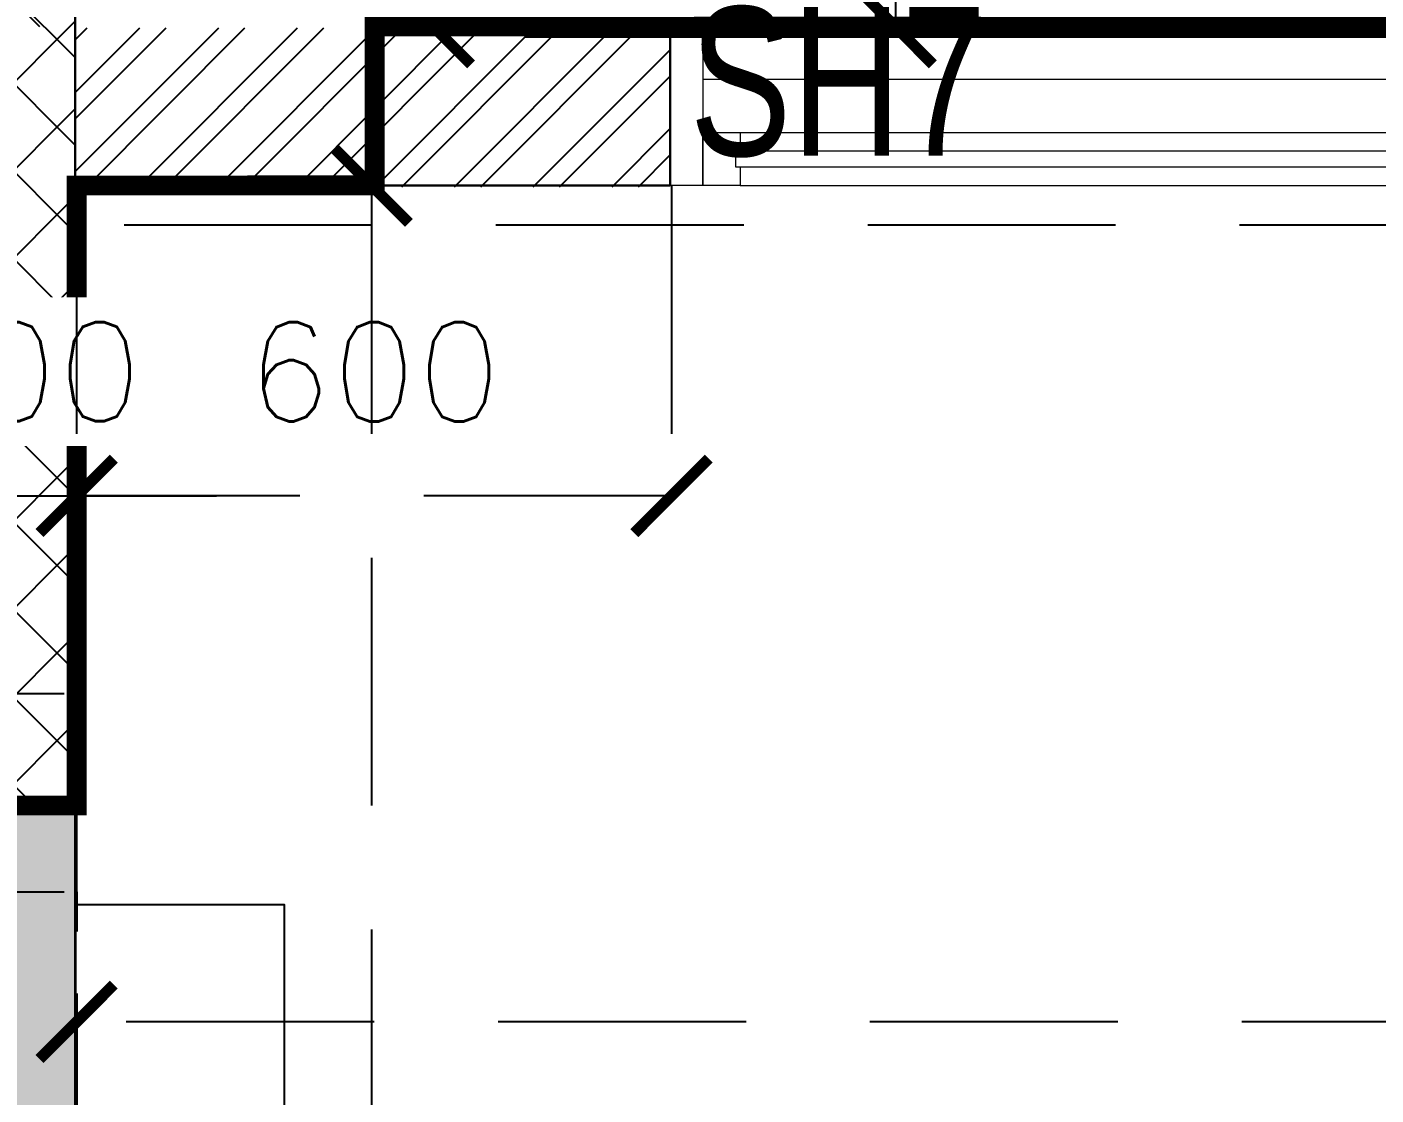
# Model space of a CAD drawing. Header units: millimetres. Extents: x 1135099 to 1230264, y -5736945 to -5695799.
# Drawn here: x 1186583 to 1187943, y -5710990 to -5709914 of the extents above; entities that cross this region are included whole.
import ezdxf

# ---------------------------------------------------------------- set-up
doc = ezdxf.new("R2010")
doc.units = ezdxf.units.MM
doc.header["$LTSCALE"] = 1000
doc.header["$MEASUREMENT"] = 0
for name, pattern in [('$0$( Hidden )', [0.375, 0.25, -0.125]), ('3BHK-A$0$AUDIT_D_120904163729-0', [0]), ('AUDIT_D_120904163729-0', [0]), ('T8(T9 IS SIMILAR) - DIMENSION & TEXTING$0$HIDDEN', [0.375, 0.25, -0.125]), ('T8(T9 IS SIMILAR) - DIMENSION & TEXTING$0$T8 - TYPICAL FLOOR CORE$0$( Hidden )', [0.375, 0.25, -0.125]), ('T8(T9 IS SIMILAR) - DIMENSION & TEXTING$1$AUDIT_D_120904163729-0', [0]), ('T8(T9 IS SIMILAR) - TYPICAL FLOOR ELEVATION$1$AUDIT_D_120904163729-0', [0]), ('T8(T9 IS SIMILAR)$0$$0$HIDDEN', [0.375, 0.25, -0.125])]:
    doc.linetypes.add(name, pattern=pattern)
doc.layers.get('0').update_dxf_attribs({"linetype": 'AUDIT_D_120904163729-0'})
for name, color, linetype in [('$0$a-beam 2', 50, 'Continuous'), ('3BHK-A$0$a-furniture', 8, 'Continuous'), ('3BHK-A$0$A-HATCH -160', 251, '3BHK-A$0$AUDIT_D_120904163729-0'), ('T8(T9 IS SIMILAR) - DIMENSION & TEXTING$0$A-DIMENSIONS', 2, 'T8(T9 IS SIMILAR) - DIMENSION & TEXTING$0$HIDDEN'), ('T8(T9 IS SIMILAR) - DIMENSION & TEXTING$0$A-PLUMBING', 7, 'T8(T9 IS SIMILAR) - DIMENSION & TEXTING$1$AUDIT_D_120904163729-0'), ('T8(T9 IS SIMILAR) - DIMENSION & TEXTING$0$U-TI-TEXT', 7, 'Continuous'), ('T8(T9 IS SIMILAR) - TYPICAL FLOOR ELEVATION$1$A-WALL HATCH', 252, 'T8(T9 IS SIMILAR) - TYPICAL FLOOR ELEVATION$1$AUDIT_D_120904163729-0'), ('T8(T9 IS SIMILAR)$0$S-BEAM', 20, 'T8(T9 IS SIMILAR)$0$$0$HIDDEN')]:
    doc.layers.add(name, color=color, linetype=linetype)
for name, color, linetype, lineweight in [('3BHK-A$0$A-WALL- 160', 6, 'Continuous', 30), ('3BHK-A$0$Window', 4, 'Continuous', 20), ('T8(T9 IS SIMILAR) - DIMENSION & TEXTING$0$T8 - TYPICAL FLOOR CORE$0$a-Text', 4, 'Continuous', 0), ('T8(T9 IS SIMILAR)$0$D&W', 8, 'Continuous', 25)]:
    doc.layers.add(name, color=color, linetype=linetype, lineweight=lineweight)
doc.layers.add('A-RERA CARPET AREA', color=30, linetype='Continuous', plot=False)
doc.styles.add('T8(T9 IS SIMILAR) - DIMENSION & TEXTING$0$Romans 1', font='romans.shx', dxfattribs={"height": 100})
doc.styles.add('T8(T9 IS SIMILAR) - DIMENSION & TEXTING$0$T8 - TYPICAL FLOOR CORE$0$ARIAL ARROW', font='swisscl.ttf')
doc.dimstyles.new('T8(T9 IS SIMILAR) - DIMENSION & TEXTING$0$ALPINE S', dxfattribs={"dimscale": 0, "dimtxt": 100, "dimasz": 75, "dimexe": 0, "dimexo": 0, "dimgap": 75, "dimtad": 1, "dimdec": 0, "dimzin": 0, "dimdsep": 46, "dimtxsty": 'T8(T9 IS SIMILAR) - DIMENSION & TEXTING$0$Romans 1', "dimblk": 'T8(T9 IS SIMILAR) - DIMENSION & TEXTING$0$_ArchTick', "dimcen": 0.09, "dimclrd": 256, "dimclre": 256, "dimclrt": 7, "dimadec": 0, "dimazin": 0, "dimtfac": 1, "dimtdec": 0, "dimtofl": 0, "dimtmove": 1, "dimatfit": 0, "dimldrblk": 'T8(T9 IS SIMILAR) - DIMENSION & TEXTING$0$_Open90', "dimfxl": 1, "dimtolj": 1, "dimtzin": 0, "dimarcsym": 0})

# ---------------------------------------------------------------- blocks, each defined once
blk = doc.blocks.new('$0$A$C76D3746F')
at = {"layer": '$0$a-beam 2', "color": 8, "linetype": '$0$( Hidden )', "ltscale": 0.5}
for p, q in [((-1800, 0.1, -0.1), (-1800, -200, -0.1)), ((-350, 0), (-1800, 0, -0.1)), ((-1800.6, -615, -0.1), (-1800.6, -200, -0.1)), ((-350, -200), (-1800, -200, -0.1))]:
    blk.add_line(p, q, dxfattribs=at)
blk = doc.blocks.new('T8(T9 IS SIMILAR) - DIMENSION & TEXTING$0$_ArchTick')
at = {"color": 0, "linetype": 'ByBlock', "const_width": 0.15}
blk.add_lwpolyline([(-0.5, -0.5), (0.5, 0.5)], dxfattribs=at)
blk = doc.blocks.new('*D426')
at = {"layer": 'T8(T9 IS SIMILAR) - DIMENSION & TEXTING$0$A-DIMENSIONS', "linetype": 'T8(T9 IS SIMILAR) - DIMENSION & TEXTING$0$HIDDEN', "lineweight": -2, "transparency": 16777216}
for p, q in [((1187274.3, -5708414), (1187458.8, -5708414)), ((1187274.3, -5709913.9), (1187458.8, -5709913.9))]:
    blk.add_line(p, q, dxfattribs=at)
at = {"layer": 'T8(T9 IS SIMILAR) - DIMENSION & TEXTING$0$A-DIMENSIONS', "lineweight": -2, "transparency": 16777216}
blk.add_line((1187458.8, -5709913.9), (1187458.8, -5708414), dxfattribs=at)
at = {"layer": 'T8(T9 IS SIMILAR) - DIMENSION & TEXTING$0$A-DIMENSIONS', "linetype": 'ByBlock', "lineweight": -2, "transparency": 16777216, "xscale": 75, "yscale": 75, "zscale": 75}
for p, rotation in [((1187458.8, -5708414), 90), ((1187458.8, -5709913.9), 270)]:
    blk.add_blockref('T8(T9 IS SIMILAR) - DIMENSION & TEXTING$0$_ArchTick', p, dxfattribs=dict(at, rotation=rotation))
at = {"layer": 'T8(T9 IS SIMILAR) - DIMENSION & TEXTING$0$A-DIMENSIONS', "color": 7, "linetype": 'ByBlock', "transparency": 16777216, "insert": (1187333.8, -5709163.9), "char_height": 100, "attachment_point": 5, "rotation": 90, "style": 'T8(T9 IS SIMILAR) - DIMENSION & TEXTING$0$Romans 1'}
blk.add_mtext('\\A1;1500', dxfattribs=at)
blk = doc.blocks.new('T8(T9 IS SIMILAR) - DIMENSION & TEXTING$0$_Open90')
at = {"color": 0, "linetype": 'ByBlock', "lineweight": -2}
for p, q in [((-0.5, 0.5), (0, 0)), ((0, 0), (-1, 0)), ((0, 0), (-0.5, -0.5))]:
    blk.add_line(p, q, dxfattribs=at)
blk = doc.blocks.new('*D428')
at = {"layer": 'T8(T9 IS SIMILAR) - DIMENSION & TEXTING$0$A-DIMENSIONS', "linetype": 'T8(T9 IS SIMILAR) - DIMENSION & TEXTING$0$HIDDEN', "lineweight": -2, "transparency": 16777216}
for p, q in [((1186977.7, -5708654), (1186992.9, -5708654)), ((1186977.7, -5709913.9), (1186992.9, -5709913.9))]:
    blk.add_line(p, q, dxfattribs=at)
at = {"layer": 'T8(T9 IS SIMILAR) - DIMENSION & TEXTING$0$A-DIMENSIONS', "lineweight": -2, "transparency": 16777216}
blk.add_line((1186992.9, -5709913.9), (1186992.9, -5708654), dxfattribs=at)
at = {"layer": 'T8(T9 IS SIMILAR) - DIMENSION & TEXTING$0$A-DIMENSIONS', "linetype": 'ByBlock', "lineweight": -2, "transparency": 16777216, "xscale": 75, "yscale": 75, "zscale": 75}
for p, rotation in [((1186992.9, -5708654), 90), ((1186992.9, -5709913.9), 270)]:
    blk.add_blockref('T8(T9 IS SIMILAR) - DIMENSION & TEXTING$0$_ArchTick', p, dxfattribs=dict(at, rotation=rotation))
at = {"layer": 'T8(T9 IS SIMILAR) - DIMENSION & TEXTING$0$A-DIMENSIONS', "color": 7, "linetype": 'ByBlock', "transparency": 16777216, "insert": (1186867.9, -5709283.9), "char_height": 100, "attachment_point": 5, "rotation": 90, "style": 'T8(T9 IS SIMILAR) - DIMENSION & TEXTING$0$Romans 1'}
blk.add_mtext('\\A1;1260', dxfattribs=at)
blk = doc.blocks.new('*D431')
at = {"layer": 'T8(T9 IS SIMILAR) - DIMENSION & TEXTING$0$A-DIMENSIONS', "linetype": 'T8(T9 IS SIMILAR) - DIMENSION & TEXTING$0$HIDDEN', "lineweight": -2, "transparency": 16777216}
for p, q in [((1186632.7, -5710567), (1186632.7, -5710916.6)), ((1189932.8, -5710567), (1189932.8, -5710916.6))]:
    blk.add_line(p, q, dxfattribs=at)
at = {"layer": 'T8(T9 IS SIMILAR) - DIMENSION & TEXTING$0$A-DIMENSIONS', "lineweight": -2, "transparency": 16777216}
blk.add_line((1189932.8, -5710916.6), (1186632.7, -5710916.6), dxfattribs=at)
at = {"layer": 'T8(T9 IS SIMILAR) - DIMENSION & TEXTING$0$A-DIMENSIONS', "linetype": 'ByBlock', "lineweight": -2, "transparency": 16777216, "xscale": 75, "yscale": 75, "zscale": 75, "rotation": 180}
blk.add_blockref('T8(T9 IS SIMILAR) - DIMENSION & TEXTING$0$_ArchTick', (1186632.7, -5710916.6), dxfattribs=at)
at = {"layer": 'T8(T9 IS SIMILAR) - DIMENSION & TEXTING$0$A-DIMENSIONS', "linetype": 'ByBlock', "lineweight": -2, "transparency": 16777216, "xscale": 75, "yscale": 75, "zscale": 75}
blk.add_blockref('T8(T9 IS SIMILAR) - DIMENSION & TEXTING$0$_ArchTick', (1189932.8, -5710916.6), dxfattribs=at)
at = {"layer": 'T8(T9 IS SIMILAR) - DIMENSION & TEXTING$0$A-DIMENSIONS', "color": 7, "linetype": 'ByBlock', "transparency": 16777216, "insert": (1188282.7, -5710791.6), "char_height": 100, "attachment_point": 5, "style": 'T8(T9 IS SIMILAR) - DIMENSION & TEXTING$0$Romans 1'}
blk.add_mtext('\\A1;3300', dxfattribs=at)
blk = doc.blocks.new('*D376')
at = {"layer": 'T8(T9 IS SIMILAR) - DIMENSION & TEXTING$0$A-DIMENSIONS', "linetype": 'T8(T9 IS SIMILAR) - DIMENSION & TEXTING$0$HIDDEN', "lineweight": -2, "transparency": 16777216}
for p, q in [((1186632.7, -5710073.9), (1186632.7, -5710386.4)), ((1187232.7, -5710073.7), (1187232.7, -5710386.4))]:
    blk.add_line(p, q, dxfattribs=at)
at = {"layer": 'T8(T9 IS SIMILAR) - DIMENSION & TEXTING$0$A-DIMENSIONS', "lineweight": -2, "transparency": 16777216}
blk.add_line((1187232.7, -5710386.4), (1186632.7, -5710386.4), dxfattribs=at)
at = {"layer": 'T8(T9 IS SIMILAR) - DIMENSION & TEXTING$0$A-DIMENSIONS', "linetype": 'ByBlock', "lineweight": -2, "transparency": 16777216, "xscale": 75, "yscale": 75, "zscale": 75, "rotation": 180}
blk.add_blockref('T8(T9 IS SIMILAR) - DIMENSION & TEXTING$0$_ArchTick', (1186632.7, -5710386.4), dxfattribs=at)
at = {"layer": 'T8(T9 IS SIMILAR) - DIMENSION & TEXTING$0$A-DIMENSIONS', "linetype": 'ByBlock', "lineweight": -2, "transparency": 16777216, "xscale": 75, "yscale": 75, "zscale": 75}
blk.add_blockref('T8(T9 IS SIMILAR) - DIMENSION & TEXTING$0$_ArchTick', (1187232.7, -5710386.4), dxfattribs=at)
at = {"layer": 'T8(T9 IS SIMILAR) - DIMENSION & TEXTING$0$A-DIMENSIONS', "color": 7, "linetype": 'ByBlock', "transparency": 16777216, "insert": (1186932.7, -5710261.4), "char_height": 100, "attachment_point": 5, "style": 'T8(T9 IS SIMILAR) - DIMENSION & TEXTING$0$Romans 1'}
blk.add_mtext('\\A1;600', dxfattribs=at)
blk = doc.blocks.new('*D363')
at = {"layer": 'T8(T9 IS SIMILAR) - DIMENSION & TEXTING$0$A-DIMENSIONS', "linetype": 'T8(T9 IS SIMILAR) - DIMENSION & TEXTING$0$HIDDEN', "lineweight": -2, "transparency": 16777216}
for p, q in [((1187097.1, -5710073.7), (1186930.2, -5710073.7)), ((1187097.1, -5714748.5), (1186930.2, -5714748.5))]:
    blk.add_line(p, q, dxfattribs=at)
at = {"layer": 'T8(T9 IS SIMILAR) - DIMENSION & TEXTING$0$A-DIMENSIONS', "lineweight": -2, "transparency": 16777216}
blk.add_line((1186930.2, -5710073.7), (1186930.2, -5714748.5), dxfattribs=at)
at = {"layer": 'T8(T9 IS SIMILAR) - DIMENSION & TEXTING$0$A-DIMENSIONS', "linetype": 'ByBlock', "lineweight": -2, "transparency": 16777216, "xscale": 75, "yscale": 75, "zscale": 75}
for p, rotation in [((1186930.2, -5710073.7), 90), ((1186930.2, -5714748.5), 270)]:
    blk.add_blockref('T8(T9 IS SIMILAR) - DIMENSION & TEXTING$0$_ArchTick', p, dxfattribs=dict(at, rotation=rotation))
at = {"layer": 'T8(T9 IS SIMILAR) - DIMENSION & TEXTING$0$A-DIMENSIONS', "color": 7, "linetype": 'ByBlock', "transparency": 16777216, "insert": (1186805.2, -5712411.1), "char_height": 100, "attachment_point": 5, "rotation": 90, "style": 'T8(T9 IS SIMILAR) - DIMENSION & TEXTING$0$Romans 1'}
blk.add_mtext('\\A1;4675', dxfattribs=at)
blk = doc.blocks.new('*D201')
at = {"layer": 'T8(T9 IS SIMILAR) - DIMENSION & TEXTING$0$U-TI-TEXT', "lineweight": -2, "transparency": 16777216}
for p, q in [((-21314.3, 3750.3), (-21389.3, 3750.3)), ((-21014.3, 3750.3), (-21314.3, 3750.3)), ((-21164.3, 3750.3), (-21085.6, 3487.8)), ((-21014.3, 3750.3), (-20939.3, 3750.3)), ((-21085.6, 3487.8), (-20678.4, 3487.8))]:
    blk.add_line(p, q, dxfattribs=at)
at = {"layer": 'T8(T9 IS SIMILAR) - DIMENSION & TEXTING$0$U-TI-TEXT', "linetype": 'T8(T9 IS SIMILAR) - DIMENSION & TEXTING$0$T8 - TYPICAL FLOOR CORE$0$( Hidden )', "lineweight": -2, "transparency": 16777216}
for p, q in [((-21314.3, 3752.3), (-21314.3, 3750.3)), ((-21014.3, 3752.3), (-21014.3, 3750.3))]:
    blk.add_line(p, q, dxfattribs=at)
at = {"layer": 'T8(T9 IS SIMILAR) - DIMENSION & TEXTING$0$U-TI-TEXT', "linetype": 'ByBlock', "lineweight": -2, "transparency": 16777216, "xscale": 75, "yscale": 75, "zscale": 75}
blk.add_blockref('T8(T9 IS SIMILAR) - DIMENSION & TEXTING$0$_ArchTick', (-21314.3, 3750.3), dxfattribs=at)
at = {"layer": 'T8(T9 IS SIMILAR) - DIMENSION & TEXTING$0$U-TI-TEXT', "linetype": 'ByBlock', "lineweight": -2, "transparency": 16777216, "xscale": 75, "yscale": 75, "zscale": 75, "rotation": 180}
blk.add_blockref('T8(T9 IS SIMILAR) - DIMENSION & TEXTING$0$_ArchTick', (-21014.3, 3750.3), dxfattribs=at)
at = {"layer": 'T8(T9 IS SIMILAR) - DIMENSION & TEXTING$0$U-TI-TEXT', "color": 7, "linetype": 'ByBlock', "transparency": 16777216, "insert": (-20882, 3612.8), "char_height": 100, "attachment_point": 5, "style": 'T8(T9 IS SIMILAR) - DIMENSION & TEXTING$0$Romans 1', "bg_fill": 3, "box_fill_scale": 1.25, "bg_fill_color": 256, "bg_fill_true_color": 13158600, "bg_fill_transparency": 0}
blk.add_mtext('\\A1;300', dxfattribs=at)
blk = doc.blocks.new('3BHK-A$0$2400')
at = {"layer": '3BHK-A$0$Window', "color": 1, "lineweight": 13}
for p, q in [((1150411.2, -5692165.3), (1151176.5, -5692165.3)), ((1151139, -5692218.6), (1150411.2, -5692218.6)), ((1151139, -5692271.9), (1150411.2, -5692271.9))]:
    blk.add_line(p, q, dxfattribs=at)
at = {"layer": '3BHK-A$0$Window', "color": 5, "lineweight": 13}
for p, q in [((1151139, -5692237.2), (1150411.2, -5692237.2)), ((1151139, -5692253.3), (1150411.2, -5692253.3))]:
    blk.add_line(p, q, dxfattribs=at)
at = {"layer": '3BHK-A$0$Window', "color": 4, "lineweight": 13}
for points in [[(1151209.5, -5692111.9), (1151176.5, -5692111.9), (1151176.5, -5692271.9), (1151209.5, -5692271.9)], [(1151139, -5692253.3), (1151139, -5692271.9), (1151176.5, -5692271.9), (1151176.5, -5692218.6), (1151139, -5692218.6), (1151139, -5692237.2), (1151143.5, -5692237.2), (1151143.5, -5692253.3)]]:
    blk.add_lwpolyline(points, close=True, dxfattribs=at)
blk = doc.blocks.new('3BHK-A$0$A$C7BF77BFD')
at = {"layer": '3BHK-A$0$a-furniture'}
for p, q in [((-300, 1078.1), (-246.9, 1328.1)), ((-300, 1078.1), (-300, 478.1)), ((-246.9, 228.1), (-300, 478.1))]:
    blk.add_line(p, q, dxfattribs=at)
for points in [[(-300, 1550), (-300, 0), (-90, 0), (-90, 1550)], [(-246.9, 228.1), (-186.9, 228.1), (-186.9, 1328.1), (-246.9, 1328.1)]]:
    blk.add_lwpolyline(points, close=True, dxfattribs=at)
blk = doc.blocks.new('3BHK-A')
at = {"layer": '3BHK-A$0$A-HATCH -160', "linetype": 'ByBlock'}
h = blk.add_hatch(dxfattribs=at)
h.set_pattern_fill('ZIGZAG', color=256, scale=250)
h.set_pattern_definition([(9e-15, (1e-08, 0), (31.25, 31.25), [31.25, -31.25]), (90, (31.25, 0), (-31.25, 31.25), [31.25, -31.25])])
h.paths.add_polyline_path([(1185182.8, -5714749.5), (1186532.7, -5714749.5), (1186532.7, -5714149.5), (1186632.7, -5714149.5), (1186632.7, -5714749.5), (1188712.7, -5714749.5), (1188712.7, -5714049.5), (1189032.5, -5714049.5), (1189032.5, -5714149.5), (1188812.7, -5714149.5), (1188812.7, -5715449.5), (1189032.5, -5715449.5), (1189032.5, -5715549.5), (1188712.7, -5715549.5), (1188712.7, -5714849.5), (1186632.7, -5714849.5), (1186632.7, -5715664.5), (1186532.7, -5715664.5), (1186532.7, -5714849.5), (1185182.8, -5714849.5)])
h.paths.add_polyline_path([(1185182.8, -5713249.5), (1185782.7, -5713249.5), (1185782.7, -5713149.5), (1185182.8, -5713149.5)])
h.paths.add_polyline_path([(1186532.7, -5710699.5), (1186632.7, -5710699.5), (1186632.7, -5713249.5), (1186532.7, -5713249.5)])
h.paths.add_polyline_path([(1186532.7, -5717399.5), (1186632.7, -5717399.5), (1186632.7, -5716414.5), (1186532.7, -5716414.5)])
h.paths.add_polyline_path([(1194902.2, -5715375), (1194082.3, -5715375), (1194082.3, -5715475), (1194902.2, -5715475)])
h.paths.add_polyline_path([(1195782.2, -5715375), (1196682.2, -5715375), (1196682.2, -5715475), (1195782.2, -5715475)])
h.paths.add_polyline_path([(1194132.5, -5714149.9), (1196532.4, -5714149.9), (1196532.4, -5714049.9), (1194132.5, -5714049.9)])
h.paths.add_polyline_path([(1197432.4, -5711800.2), (1197532.4, -5711800.2), (1197532.4, -5714149.9), (1197432.4, -5714149.9)])
h.paths.add_polyline_path([(1198282.4, -5714149.9), (1198958.7, -5714149.9), (1198958.7, -5714049.9), (1198282.4, -5714049.9)])
h.paths.add_polyline_path([(1196871.9, -5720208.6), (1196082.2, -5720209.7), (1196082.3, -5720109.7), (1196082.2, -5720109.7), (1196182.2, -5720109.7), (1196871.9, -5720108.6)])
h.paths.add_polyline_path([(1193397.2, -5709939.9), (1193882.3, -5709939.6), (1193882.3, -5710040.1), (1193397.3, -5710040.1)])
h.paths.add_polyline_path([(1186632.7, -5708554.7), (1187192.3, -5708554.8), (1187192.3, -5708654.7), (1186632.7, -5708654.7)])
h.paths.add_polyline_path([(1194182.3, -5715724), (1194082.3, -5715724), (1194082.3, -5715474), (1194182.3, -5715474)])
h = blk.add_hatch(dxfattribs=at)
h.set_pattern_fill('ANSI37', color=256, scale=500)
h.set_pattern_definition([(45, (-0.65, 1286.84), (-44.1941738, 44.1941738), []), (135, (-0.65, 1286.84), (-44.1941738, -44.1941738), [])])
h.paths.add_polyline_path([(1186432.8, -5709298.6), (1186632.7, -5709298.6), (1186632.7, -5710698.5), (1186432.9, -5710698.5)])
h = blk.add_hatch(dxfattribs=at)
h.set_pattern_fill('ANSI32', color=256, scale=150)
h.set_pattern_definition([(45, (-0.65, 1285.594), (-39.77475644, 39.77475644), []), (45, (25.864, 1285.594), (-39.77475644, 39.77475644), [])])
h.paths.add_polyline_path([(1186632.7, -5710074.9), (1187232.7, -5710074.9), (1187232.7, -5709914.9), (1186632.7, -5709914.9)])
at = {"layer": '3BHK-A$0$A-WALL- 160', "linetype": 'ByBlock'}
for p, q in [((1186632.7, -5710698.5), (1186632.7, -5709298.6)), ((1187232.7, -5709914.1, 0), (1187232.7, -5710073.7, 0)), ((1187232.7, -5710073.7, 0), (1186632.7, -5710073.7, 0)), ((1186632.7, -5710698.5, 0), (1186132.8, -5710698.5, 0)), ((1186632.7, -5713248.5, 0), (1186632.7, -5710698.5, 0))]:
    blk.add_line(p, q, dxfattribs=at)
at = {"layer": '3BHK-A$0$a-furniture', "extrusion": (0.000159308, 0.000512151, -1), "zscale": -1.000000000000011, "rotation": 180.001496266651}
blk.add_blockref('3BHK-A$0$A$C7BF77BFD', (-1186933.4, -5710798, -2736.2), dxfattribs=at)
at = {"layer": '3BHK-A$0$A-WALL- 160', "linetype": 'ByBlock', "xscale": -1}
blk.add_blockref('3BHK-A$0$2400', (2338442.2, -17801.7, 0), dxfattribs=at)
blk = doc.blocks.new('T8(T9 IS SIMILAR) - TYPICAL FLOOR ELEVATION')
at = {"layer": 'T8(T9 IS SIMILAR) - TYPICAL FLOOR ELEVATION$1$A-WALL HATCH', "linetype": 'ByBlock'}
h = blk.add_hatch(dxfattribs=at)
h.set_pattern_fill('ANSI37', color=256, scale=750)
h.set_pattern_definition([(45, (-0.1, -0.21), (-66.2912607, 66.2912607), []), (135, (-0.1, -0.21), (-66.2912607, -66.2912607), [])])
h.paths.add_polyline_path([(1186632.3, -5709913.9), (1186432.3, -5709913.9), (1186432.3, -5708154.2), (1186632.3, -5708154.2)])
h.paths.add_polyline_path([(1190032.3, -5708154), (1190232.6, -5708154), (1190232.6, -5709913.7), (1190032.3, -5709913.7)])
h.paths.add_polyline_path([(1202792.3, -5700405.8), (1202592.3, -5700405.8), (1202592.3, -5701090.3), (1202792.3, -5701090.3)])
h.paths.add_polyline_path([(1209952.2, -5700405.8), (1209752.2, -5700405.8), (1209752.2, -5701092), (1209952.2, -5701092)])
h.paths.add_polyline_path([(1222512.1, -5708154), (1222311.7, -5708154), (1222311.7, -5709913.7), (1222512.1, -5709913.7)])
h.paths.add_polyline_path([(1225912.1, -5709913.9), (1226112.1, -5709913.9), (1226112.1, -5708154.2), (1225912.1, -5708154.2)])
h.paths.add_polyline_path([(1209852.3, -5729369.1), (1210052.3, -5729369.1), (1210052.3, -5728684.2), (1209852.3, -5728684.2)])
h.paths.add_polyline_path([(1202692.1, -5729369.1), (1202492, -5729369.1), (1202492, -5728684.2), (1202692.1, -5728684.2)])
blk = doc.blocks.new('T8(T9 IS SIMILAR)')
at = {"layer": 'T8(T9 IS SIMILAR)$0$D&W', "linetype": 'ByBlock'}
blk.add_blockref('3BHK-A', (0, 0), dxfattribs=at)
blk.add_blockref('T8(T9 IS SIMILAR) - TYPICAL FLOOR ELEVATION', (0, 0), dxfattribs=at)
at = {"layer": 'T8(T9 IS SIMILAR)$0$S-BEAM'}
for p, q in [((1189931.9, -5710113.7, -0.2), (1185182, -5710113.7, -0.2)), ((1186632.1, -5710113.7, -0.2), (1186632.8, -5714648.8, -0.2))]:
    blk.add_line(p, q, dxfattribs=at)
blk = doc.blocks.new('T8(T9 IS SIMILAR) - DIMENSION & TEXTING$0$A$C77D62699')
at = {"layer": 'T8(T9 IS SIMILAR) - DIMENSION & TEXTING$0$U-TI-TEXT', "linetype": 'ByBlock'}
dim = blk.add_linear_dim(base=(-21314.3, 3750.3), p1=(-21014.3, 3879.6), p2=(-21314.3, 3879.5), dimstyle='T8(T9 IS SIMILAR) - DIMENSION & TEXTING$0$ALPINE S', override={"dimscale": 1, "dimfxl": 2, "dimfxlon": 1, "dimtfill": 1, "dimarcsym": 1}, dxfattribs=at)
dim.commit()
dim.dimension.update_dxf_attribs({"geometry": '*D201', "text_midpoint": (-21010.6, 3612.8)})
blk = doc.blocks.new('T8(T9 IS SIMILAR) - DIMENSION & TEXTING')
at = {"layer": 'T8(T9 IS SIMILAR) - DIMENSION & TEXTING$0$T8 - TYPICAL FLOOR CORE$0$a-Text', "linetype": 'ByBlock', "insert": (1187550, -5710045.6, 0.6), "char_height": 150, "width": 3499.366, "attachment_point": 9, "style": 'T8(T9 IS SIMILAR) - DIMENSION & TEXTING$0$T8 - TYPICAL FLOOR CORE$0$ARIAL ARROW'}
blk.add_mtext('SH7', dxfattribs=at)
at = {"layer": 'T8(T9 IS SIMILAR) - DIMENSION & TEXTING$0$A-PLUMBING', "linetype": 'ByBlock'}
blk.add_blockref('T8(T9 IS SIMILAR) - DIMENSION & TEXTING$0$A$C77D62699', (1207452.3, -5713874), dxfattribs=at)
at = {"layer": 'T8(T9 IS SIMILAR) - DIMENSION & TEXTING$0$A-DIMENSIONS', "linetype": 'ByBlock'}
for base, p1, p2, angle, picture, middle in [((1187458.8, -5708414, 0.5), (1187274.3, -5709913.9, 0.5), (1187274.3, -5708414, 0.5), 90, '*D426', (1187333.8, -5709163.9, 0.5)), ((1186992.9, -5708654, 0.5), (1186977.7, -5709913.9, 0.5), (1186977.7, -5708654), 90, '*D428', (1186867.9, -5709283.9, 0.5)), ((1186930.2, -5714748.5, 0.5), (1187097.1, -5710073.7, 1), (1187097.1, -5714748.5, 1), 90, '*D363', (1186805.2, -5712411.1, 0.5)), ((1186632.7, -5710386.4, 0.5), (1187232.7, -5710073.7, 0.5), (1186632.7, -5710073.9, 0.5), 180, '*D376', (1186932.7, -5710261.4, 0.5)), ((1186632.7, -5710916.6, 0.5), (1189932.8, -5710567, 0), (1186632.7, -5710567, 0.5), 180, '*D431', (1188282.7, -5710791.6, 0.5))]:
    dim = blk.add_linear_dim(base=base, p1=p1, p2=p2, angle=angle, dimstyle='T8(T9 IS SIMILAR) - DIMENSION & TEXTING$0$ALPINE S', override={"dimscale": 1, "dimfxl": 5, "dimarcsym": 1}, dxfattribs=at)
    dim.commit()
    dim.dimension.update_dxf_attribs({"geometry": picture, "text_midpoint": middle})

msp = doc.modelspace()

# ---------------------------------------------------------------- hatches: boundary and pattern name
at = {"layer": '$0$a-beam 2', "linetype": '$0$( Hidden )', "ltscale": 0.5}
h = msp.add_hatch(dxfattribs=at)
h.set_pattern_fill('ANSI34', color=8, scale=200)
h.set_pattern_definition([(45, (2639.41, -1035.8), (-106.066017, 106.066017), []), (45, (2674.77, -1035.8), (-106.066017, 106.066017), []), (45, (2710.12, -1035.8), (-106.066017, 106.066017), []), (45, (2745.48, -1035.8), (-106.066017, 106.066017), [])])
h.paths.add_polyline_path([(1198282.6, -5716760.5), (1198958.9, -5716760.5), (1198958.9, -5716660.5), (1198282.6, -5716660.5)])
h.paths.add_polyline_path([(1196532.6, -5716760.5), (1194132.6, -5716760.5), (1194132.6, -5716660.5), (1196532.6, -5716660.5)])
h.paths.add_polyline_path([(1194857.5, -5715335.4), (1194857.5, -5715435.4), (1193882.5, -5715435.4), (1193882.5, -5715335.5)])
h.paths.add_polyline_path([(1185782.7, -5714535.5), (1185182.8, -5714535.5), (1185182.8, -5714435.5), (1185782.7, -5714435.5)])
h.paths.add_polyline_path([(1186532.7, -5711985.5), (1186632.7, -5711985.5), (1186632.7, -5714535.5), (1186532.7, -5714535.5)])
h.paths.add_polyline_path([(1189032.8, -5715435.5), (1189032.8, -5715335.5), (1188712.7, -5715335.5), (1188712.7, -5716035.5), (1186632.7, -5716035.5), (1186632.7, -5715335.5), (1186532.7, -5715335.5), (1186532.7, -5716035.5), (1185182.8, -5716035.5), (1185182.8, -5716135.5), (1186532.7, -5716135.5), (1186532.7, -5716835.5), (1186632.7, -5716835.5), (1186632.7, -5716135.5), (1188712.7, -5716135.5), (1188712.7, -5716835.5), (1189032.8, -5716835.5), (1189032.8, -5716735.5), (1188812.7, -5716735.5), (1188812.7, -5715435.5)])
h.paths.add_polyline_path([(1186532.7, -5717585.5), (1186632.7, -5717585.5), (1186632.7, -5718685.5), (1186532.7, -5718685.5)])
h.paths.add_polyline_path([(1186632.7, -5710585.6), (1186632.7, -5710685.7), (1186632.7, -5710685.7), (1186632.7, -5710585.6)])

# ---------------------------------------------------------------- linework, layer by layer
at = {"layer": 'A-RERA CARPET AREA', "const_width": 20}
for points, elevation in [([(1189673.1, -5708413.8), (1187093.7, -5708413.8), (1187093.7, -5709913.3), (1189673.1, -5709913.3)], 1.9), ([(1189673.5, -5708415.2), (1187094.1, -5708415.2), (1187094.1, -5709914.7), (1189673.5, -5709914.7)], 0.8)]:
    msp.add_lwpolyline(points, close=True, dxfattribs=dict(at, elevation=elevation))
at = {"layer": 'A-RERA CARPET AREA', "const_width": 20, "elevation": 0.6}
msp.add_lwpolyline([(1199207.4, -5715374), (1199207.4, -5714273.5), (1199047.4, -5714273.7), (1199047.4, -5714148.8), (1198957.5, -5714148.8), (1198957.2, -5711799.3), (1197432.3, -5711799.3), (1197432.3, -5710098.7), (1194132.3, -5710098.6), (1194132.3, -5710749), (1193557.6, -5710749), (1193557.6, -5710588.8), (1190557.8, -5710588.8), (1190557.8, -5710748.9), (1189932.7, -5710748.9), (1189932.8, -5710073.5), (1189833.7, -5710073.5), (1189833.7, -5709913.3), (1186933.2, -5709913.3), (1186933.2, -5710073.3), (1186632.7, -5710073.6), (1186632.7, -5710698.6), (1185182.8, -5710698.3), (1185182.8, -5717398.5)], dxfattribs=at)

# ---------------------------------------------------------------- block references
at = {"layer": '$0$a-beam 2', "linetype": 'ByBlock', "xscale": -1}
msp.add_blockref('$0$A$C76D3746F', (1184832.7, -5710585.7, 0.1), dxfattribs=at)

# ---------------------------------------------------------------- next in the draw order: block references
at = {"linetype": 'ByBlock'}
msp.add_blockref('T8(T9 IS SIMILAR)', (-1.4, 0.2, -0.6), dxfattribs=at)

# ---------------------------------------------------------------- next in the draw order: block references
msp.add_blockref('T8(T9 IS SIMILAR) - DIMENSION & TEXTING', (0, 0), dxfattribs=at)

doc.saveas('drawing.dxf')
